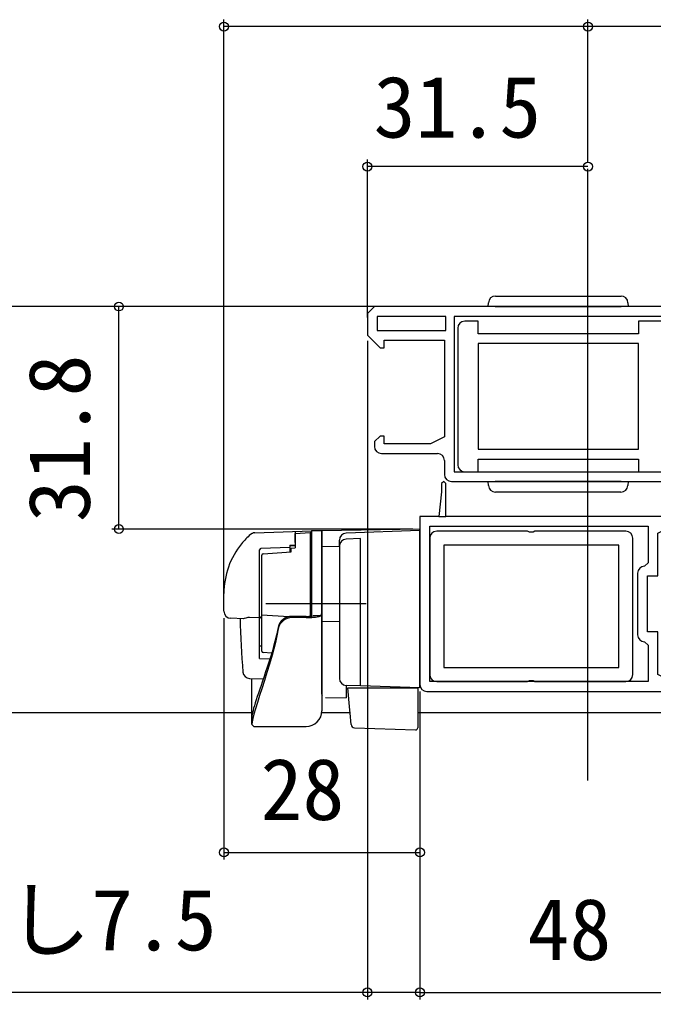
# Model space of a CAD drawing. Units: millimetres, scale not verified. Extents: x -525 to 525, y -782 to 777.
# Drawn here: x -348.6 to -258.1, y -666.3 to -526.3 of the extents above; entities that cross this region are included whole.
import ezdxf
from ezdxf.enums import TextEntityAlignment as Align

# ---------------------------------------------------------------- set-up
doc = ezdxf.new("R2010")
doc.units = ezdxf.units.MM
doc.header["$LTSCALE"] = 4
for name, color, linetype in [('0-2_YKK_11', 7, 'Continuous'), ('0-3_YKK_12', 2, 'Continuous'), ('0-4_YKK_13', 4, 'Continuous'), ('0-6_YKK_D', 6, 'Continuous')]:
    doc.layers.add(name, color=color, linetype=linetype)
doc.styles.add('ＭＳ ゴシック', font='')
doc.styles.get('ＭＳ ゴシック').set_extended_font_data('MS Gothic')

msp = doc.modelspace()

# ---------------------------------------------------------------- linework, layer by layer
at = {"layer": '0-2_YKK_11'}
for p, q in [((-286.069, -570.404), (-286.069, -589.904)), ((-296.969, -588.304), (-288.969, -588.304)), ((-287.969, -589.304), (-287.969, -591.304)), ((-286.969, -592.304), (-240.669, -592.304)), ((-288.768, -597.303), (-287.768, -597.303)), ((-290.068, -600.403), (-290.068, -619.903)), ((-261.068, -619.903), (-261.068, -600.403)), ((-260.368, -605.403), (-260.368, -614.203)), ((-290.468, -622.303), (-244.168, -622.303))]:
    msp.add_line(p, q, dxfattribs=at)
for points in [[(-240.669, -567.304), (-297.969, -567.304), (-298.969, -568.304), (-298.969, -571.404), (-297.169, -573.204), (-296.569, -573.204), (-296.569, -572.104), (-287.969, -572.104), (-287.969, -585.904), (-289.969, -586.904), (-296.569, -586.904), (-296.569, -585.804), (-297.169, -585.804), (-297.969, -586.604), (-297.969, -587.304)], [(-255.369, -568.704), (-286.569, -568.704), (-286.569, -590.904), (-255.369, -590.904), (-255.369, -585.704), (-255.869, -585.204)], [(-260.269, -571.204), (-283.169, -571.204), (-283.169, -569.404), (-285.069, -569.404)], [(-256.869, -569.404), (-260.269, -569.404), (-260.269, -571.204)], [(-285.069, -590.904), (-283.169, -590.904), (-283.169, -589.104), (-260.269, -589.104), (-260.269, -590.904), (-256.869, -590.904)], [(-244.168, -597.303), (-287.768, -597.303), (-287.768, -592.603), (-288.068, -592.303), (-288.368, -592.603), (-288.368, -593.803), (-288.768, -597.303)], [(-288.768, -597.303), (-291.468, -597.303), (-291.468, -621.303)], [(-258.868, -620.903), (-290.068, -620.903), (-290.068, -598.703), (-258.868, -598.703), (-258.868, -603.903), (-259.368, -604.403)], [(-246.468, -619.303), (-246.868, -619.303), (-246.868, -620.403), (-249.468, -620.403), (-249.468, -618.303), (-249.968, -618.303), (-249.968, -619.903), (-250.468, -620.903), (-255.468, -620.903), (-257.468, -619.903), (-257.468, -613.803), (-258.968, -613.803), (-258.968, -605.803), (-257.468, -605.803), (-257.468, -599.703), (-255.468, -598.703), (-250.468, -598.703), (-249.968, -599.703), (-249.968, -601.303), (-249.468, -601.303), (-249.468, -599.203), (-246.868, -599.203), (-246.868, -600.303), (-246.468, -600.303)], [(-262.068, -599.403), (-275.049, -599.403), (-275.309, -599.553), (-275.828, -599.553), (-276.088, -599.403), (-289.068, -599.403)], [(-259.368, -615.203), (-258.868, -615.703), (-258.868, -620.903)], [(-289.068, -620.903), (-276.088, -620.903), (-275.828, -620.753), (-275.309, -620.753), (-275.049, -620.903), (-262.068, -620.903)]]:
    msp.add_lwpolyline(points, dxfattribs=at)
for points in [[(-287.769, -568.704), (-297.569, -568.704), (-297.569, -570.704), (-287.769, -570.704)], [(-260.269, -572.604), (-283.169, -572.604), (-283.169, -587.704), (-260.269, -587.704)], [(-263.068, -601.403), (-288.068, -601.403), (-288.068, -618.903), (-263.068, -618.903)]]:
    msp.add_lwpolyline(points, close=True, dxfattribs=at)
for centre, start, end in [((-285.069, -570.404), 90.00001, 179.99999), ((-296.969, -587.304), 180.00001, 269.99999), ((-288.969, -589.304), 0.00001, 89.99999), ((-285.069, -589.904), 180.00001, 269.99999), ((-286.969, -591.304), 180.00001, 269.99999), ((-289.068, -600.403), 90.00001, 179.99999), ((-262.068, -600.403), 0.00001, 89.99999), ((-259.368, -605.403), 90.00001, 179.99999), ((-259.368, -614.203), 180.00001, 269.99999), ((-289.068, -619.903), 180.00001, 269.99999), ((-262.068, -619.903), 270.00001, 359.99999), ((-290.468, -621.303), 180.00001, 269.99999)]:
    msp.add_arc(centre, 1, start, end, dxfattribs=at)
at = {"layer": '0-3_YKK_12'}
for p, q in [((-267.468, -635.016), (-267.468, -547.648)), ((-120.968, -567.304), (-413.967, -567.304)), ((-413.967, -625.304), (-315.468, -625.304)), ((-305.482, -625.304), (-301.462, -625.304)), ((-291.768, -625.304), (-130.892, -625.304))]:
    msp.add_line(p, q, dxfattribs=at)
at = {"layer": '0-4_YKK_13'}
for p, q in [((-281.719, -567.304), (-281.69, -566.752)), ((-280.691, -565.804), (-262.746, -565.804)), ((-280.72, -567.304), (-281.719, -567.304)), ((-280.72, -567.304), (-262.717, -567.304)), ((-262.717, -592.304), (-280.72, -592.304)), ((-262.717, -592.304), (-261.719, -592.304)), ((-261.719, -592.304), (-261.753, -592.865)), ((-262.751, -593.804), (-280.686, -593.804)), ((-291.468, -599.103), (-305.468, -599.348)), ((-291.468, -621.803), (-291.468, -599.103)), ((-315.058, -599.638), (-306.968, -599.356)), ((-309.268, -599.436), (-309.268, -601.803)), ((-309.268, -599.732), (-307.168, -599.603)), ((-309.268, -600.999), (-309.268, -599.732)), ((-307.168, -599.603), (-307.168, -600.855)), ((-306.968, -599.616), (-307.168, -599.603)), ((-306.968, -599.303), (-306.968, -611.531)), ((-306.968, -599.303), (-305.468, -599.303)), ((-305.468, -599.303), (-305.468, -625.053)), ((-305.468, -599.804), (-305.468, -599.792)), ((-305.468, -600.004), (-305.468, -599.804)), ((-291.468, -599.303), (-302.003, -599.671)), ((-299.968, -600.471), (-302.003, -600.534)), ((-299.968, -604.127), (-299.968, -600.471)), ((-310.068, -601.733), (-314.168, -601.892)), ((-310.068, -601.403), (-309.268, -601.403)), ((-310.068, -601.403), (-310.068, -602.362)), ((-309.268, -601.503), (-310.068, -601.51)), ((-309.268, -600.999), (-309.268, -601.803)), ((-307.168, -600.855), (-307.168, -610.989)), ((-305.468, -601.577), (-302.968, -601.542)), ((-302.968, -601.536), (-302.968, -600.671)), ((-302.968, -601.536), (-302.968, -620.436)), ((-314.368, -617.59), (-314.368, -602.08)), ((-314.068, -610.611), (-314.068, -602.834)), ((-313.868, -602.629), (-309.868, -602.348)), ((-307.168, -603.576), (-306.968, -603.572)), ((-299.968, -605.091), (-299.968, -604.127)), ((-319.468, -610.849), (-319.468, -608.303)), ((-299.132, -609.803), (-313.485, -609.803)), ((-314.368, -611.776), (-315.795, -611.716)), ((-314.068, -611.381), (-314.068, -610.611)), ((-314.068, -616.56), (-314.068, -611.381)), ((-310.196, -611.618), (-314.068, -611.381)), ((-307.718, -611.572), (-309.766, -611.572)), ((-307.718, -611.735), (-309.75, -611.735)), ((-307.168, -610.989), (-307.168, -611.55)), ((-306.905, -611.523), (-306.738, -611.503)), ((-305.603, -611.503), (-306.738, -611.503)), ((-316.683, -611.912), (-318.503, -611.848)), ((-314.168, -611.803), (-314.068, -611.803)), ((-302.968, -612.303), (-305.468, -612.347)), ((-314.368, -615.769), (-314.068, -615.769)), ((-312.648, -616.825), (-313.881, -616.717)), ((-314.368, -617.59), (-312.892, -617.627)), ((-315.795, -620.443), (-313.845, -620.511)), ((-315.468, -626.988), (-315.468, -620.454)), ((-299.968, -621.507), (-302.003, -621.436)), ((-302.003, -621.436), (-302.003, -623.22)), ((-304.977, -623.168), (-302.003, -623.22)), ((-301.453, -625.414), (-301.492, -624.957)), ((-301.311, -627.031), (-301.453, -625.414)), ((-291.768, -625.782), (-291.768, -627.493)), ((-315.468, -626.988), (-315.468, -627.003)), ((-315.468, -627.003), (-315.168, -627.303)), ((-315.168, -627.303), (-307.718, -627.303)), ((-300.83, -627.487), (-292.079, -627.793))]:
    msp.add_line(p, q, dxfattribs=at)
for points in [[(-261.748, -566.752), (-261.719, -567.304), (-262.717, -567.304)], [(-281.684, -592.865), (-281.719, -592.304), (-280.72, -592.304)], [(-305.468, -612.347), (-305.468, -601.577), (-305.468, -599.348)], [(-309.868, -602.348), (-309.868, -601.809), (-309.268, -601.803)], [(-291.468, -621.803), (-299.968, -621.507), (-299.968, -620.507), (-299.968, -605.091)], [(-315.795, -611.716), (-316.064, -611.74), (-316.345, -611.82), (-316.57, -611.894), (-316.683, -611.912)], [(-305.603, -611.503), (-305.502, -611.103), (-305.468, -610.688)], [(-311.722, -613.154), (-311.955, -614.245), (-312.187, -615.181)], [(-305.468, -622.669), (-305.468, -615.657), (-305.468, -612.803), (-305.468, -612.347)], [(-311.712, -613.351), (-311.905, -614.336), (-312.12, -615.294)], [(-312.184, -615.165), (-312.372, -615.866), (-312.591, -616.634), (-312.816, -617.384), (-313.046, -618.116), (-313.277, -618.829), (-313.507, -619.519), (-313.733, -620.184), (-313.951, -620.822), (-314.159, -621.431), (-314.351, -621.996), (-314.531, -622.531), (-314.699, -623.034), (-314.853, -623.504), (-314.991, -623.941), (-315.114, -624.344), (-315.221, -624.713), (-315.31, -625.048), (-315.381, -625.35), (-315.428, -625.603), (-315.455, -625.815), (-315.468, -626.019)], [(-312.12, -615.294), (-312.35, -616.225), (-312.591, -617.132), (-312.951, -618.393), (-313.314, -619.599), (-313.671, -620.74), (-314.012, -621.808), (-314.363, -622.902), (-314.68, -623.897), (-314.954, -624.781), (-315.176, -625.542), (-315.334, -626.148), (-315.434, -626.632), (-315.468, -626.988)], [(-301.492, -624.957), (-301.768, -621.803), (-301.738, -621.803)], [(-301.738, -621.803), (-291.768, -621.803), (-291.768, -625.146), (-291.768, -625.782)]]:
    msp.add_lwpolyline(points, dxfattribs=at)
for centre, radius, start, end in [((-280.691, -566.804), 1, 90, 177), ((-262.746, -566.804), 1, 3, 90), ((-280.686, -592.804), 1, 183.5, 270), ((-262.751, -592.804), 1, 270, 356.5), ((-308.218, -608.303), 11.25, 131.59313, 140.77839), ((-315.023, -600.638), 1, 92, 131.59313), ((-315.127, -600.447), 0.784, 106.68366, 126.57903), ((-301.969, -601.533), 1, 91.97531, 180.18561), ((-301.968, -600.671), 1, 92, 180), ((-308.218, -608.303), 11.25, 140.77839, 180), ((-314.167, -602.095), 0.202, 90.45346, 175.71372), ((-313.857, -602.84), 0.212, 93.16718, 178.34675), ((-318.468, -610.849), 1, 180, 268), ((-309.766, -613.572), 2, 90, 167.94083), ((-309.75, -613.735), 2, 90, 168.92195), ((-307.373, -605.126), 6.618, 267.00712, 285.508), ((-307.644, -606.35), 5.221, 269.18576, 277.77125), ((-202.168, -609.803), 115, 181.04239, 184.8508), ((-313.88, -616.526), 0.191, 190.16619, 269.8989), ((-315.76, -619.443), 1, 184.8508, 268), ((-301.968, -620.436), 1, 180, 268), ((-304.968, -622.669), 0.5, 180, 196.57035), ((-307.718, -625.053), 2.25, 270, 0), ((-300.813, -626.987), 0.5, 185, 268.02699), ((-292.068, -627.493), 0.3, 268, 0)]:
    msp.add_arc(centre, radius, start, end, dxfattribs=at)
msp.add_ellipse((-314.168, -611.61), major_axis=(-0.2, 0), ratio=0.965578, start_param=6.2831853, end_param=7.8539816, dxfattribs=at)
at = {"layer": '0-6_YKK_D'}
for p, q in [((-319.468, -608.577), (-319.468, -526.304)), ((-267.468, -546.648), (-267.468, -526.304)), ((-267.468, -546.648), (-267.468, -526.304)), ((-267.468, -527.304), (-319.468, -527.304)), ((-117.468, -527.304), (-267.468, -527.304)), ((-298.969, -568.854), (-298.969, -546.304)), ((-267.468, -547.304), (-298.969, -547.304)), ((-267.468, -546.648), (-267.468, -546.304)), ((-298.762, -567.304), (-335.468, -567.304)), ((-334.468, -599.103), (-334.468, -567.304)), ((-298.969, -572.197), (-298.969, -666.304)), ((-292.468, -599.103), (-335.468, -599.103)), ((-319.468, -611.849), (-319.468, -646.304)), ((-291.468, -622.303), (-291.468, -646.304)), ((-291.468, -622.303), (-291.468, -666.304)), ((-291.468, -622.303), (-291.468, -666.304)), ((-319.468, -645.304), (-291.468, -645.304)), ((-291.468, -665.304), (-243.468, -665.304))]:
    msp.add_line(p, q, dxfattribs=at)
msp.add_lwpolyline([(-291.468, -665.304), (-298.969, -665.304), (-374.546, -665.304)], dxfattribs=at)
for centre in [(-319.468, -527.304), (-267.468, -527.304), (-267.468, -527.304), (-298.969, -547.304), (-267.468, -547.304), (-334.468, -567.304), (-334.468, -599.103), (-319.468, -645.304), (-291.468, -645.304), (-298.969, -665.304), (-291.468, -665.304), (-291.468, -665.304)]:
    msp.add_circle(centre, 0.637, dxfattribs=at)

# ---------------------------------------------------------------- texts
at = {"layer": '0-6_YKK_D', "style": 'ＭＳ ゴシック'}
for s, p in [('31.5', (-298.082, -545.804)), ('28', (-314.23, -643.304)), ('引残し7.5', (-374.455, -661.94)), ('48', (-276.093, -663.304))]:
    msp.add_text(s, height=8.798, dxfattribs=at).set_placement(p, align=Align.BOTTOM_LEFT)
msp.add_text('31.8', height=8.798, rotation=90, dxfattribs=at).set_placement((-335.968, -598.102), align=Align.BOTTOM_LEFT)

doc.saveas('drawing.dxf')
